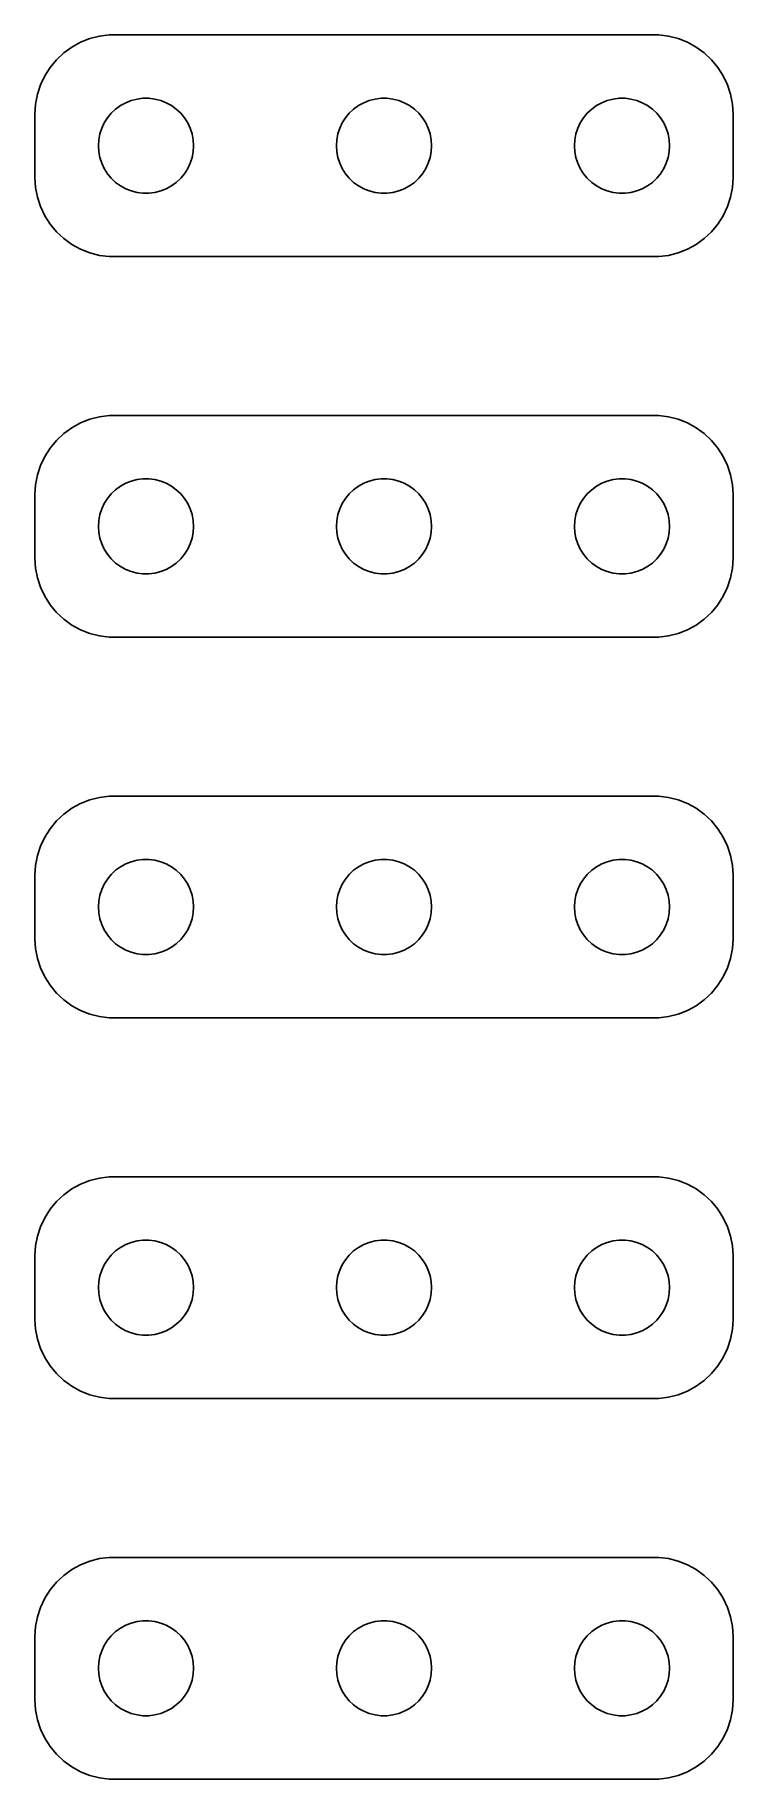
# Model space of a CAD drawing. Header units: metres. Extents: x -22 to 22, y 113 to 223.
import ezdxf

# ---------------------------------------------------------------- set-up
doc = ezdxf.new("R2010")
doc.units = ezdxf.units.M

msp = doc.modelspace()

# ---------------------------------------------------------------- linework, layer by layer
for p, q in [((-19.6791, 222.222), (-20.1871, 221.853)), ((-19.1289, 222.524), (-19.6791, 222.222)), ((-18.5451, 222.755), (-19.1289, 222.524)), ((-17.9369, 222.911), (-18.5451, 222.755)), ((-17.3139, 222.99), (-17.9369, 222.911)), ((17.3139, 222.99), (-17.3139, 222.99)), ((17.9369, 222.911), (17.3139, 222.99)), ((18.5451, 222.755), (17.9369, 222.911)), ((19.1289, 222.524), (18.5451, 222.755)), ((19.6791, 222.222), (19.1289, 222.524)), ((20.1871, 221.853), (19.6791, 222.222)), ((-20.6448, 221.423), (-21.0451, 220.939)), ((-20.1871, 221.853), (-20.6448, 221.423)), ((20.6448, 221.423), (20.1871, 221.853)), ((21.0451, 220.939), (20.6448, 221.423)), ((-21.3815, 220.409), (-21.6489, 219.841)), ((-21.0451, 220.939), (-21.3815, 220.409)), ((21.3815, 220.409), (21.0451, 220.939)), ((21.6489, 219.841), (21.3815, 220.409)), ((-21.8429, 219.243), (-21.9606, 218.627)), ((-21.6489, 219.841), (-21.8429, 219.243)), ((-15.927, 218.853), (-15.5621, 218.947)), ((-15.5621, 218.947), (-15.1884, 218.994)), ((-15.1884, 218.994), (-14.8116, 218.994)), ((-14.8116, 218.994), (-14.4379, 218.947)), ((-14.4379, 218.947), (-14.0729, 218.853)), ((-0.92705, 218.853), (-0.56213, 218.947)), ((-0.56213, 218.947), (-0.18837, 218.994)), ((-0.18837, 218.994), (0.18837, 218.994)), ((0.18837, 218.994), (0.56213, 218.947)), ((0.56213, 218.947), (0.92705, 218.853)), ((14.0729, 218.853), (14.4379, 218.947)), ((14.4379, 218.947), (14.8116, 218.994)), ((14.8116, 218.994), (15.1884, 218.994)), ((15.1884, 218.994), (15.5621, 218.947)), ((15.5621, 218.947), (15.927, 218.853)), ((21.8429, 219.243), (21.6489, 219.841)), ((21.9606, 218.627), (21.8429, 219.243)), ((-21.9606, 218.627), (-22, 218)), ((-22, 218), (-22, 214)), ((-17.6289, 217.445), (-17.427, 217.763)), ((-17.427, 217.763), (-17.1869, 218.054)), ((-17.1869, 218.054), (-16.9123, 218.312)), ((-16.9123, 218.312), (-16.6075, 218.533)), ((-16.6075, 218.533), (-16.2773, 218.714)), ((-16.2773, 218.714), (-15.927, 218.853)), ((-14.0729, 218.853), (-13.7227, 218.714)), ((-13.7227, 218.714), (-13.3925, 218.533)), ((-13.3925, 218.533), (-13.0877, 218.312)), ((-13.0877, 218.312), (-12.8131, 218.054)), ((-12.8131, 218.054), (-12.5729, 217.763)), ((-12.5729, 217.763), (-12.3711, 217.445)), ((-2.62891, 217.445), (-2.42705, 217.763)), ((-2.42705, 217.763), (-2.1869, 218.054)), ((-2.1869, 218.054), (-1.91226, 218.312)), ((-1.91226, 218.312), (-1.60747, 218.533)), ((-1.60747, 218.533), (-1.27733, 218.714)), ((-1.27733, 218.714), (-0.92705, 218.853)), ((0.92705, 218.853), (1.27733, 218.714)), ((1.27733, 218.714), (1.60747, 218.533)), ((1.60747, 218.533), (1.91226, 218.312)), ((1.91226, 218.312), (2.1869, 218.054)), ((2.1869, 218.054), (2.42705, 217.763)), ((2.42705, 217.763), (2.62891, 217.445)), ((12.3711, 217.445), (12.5729, 217.763)), ((12.5729, 217.763), (12.8131, 218.054)), ((12.8131, 218.054), (13.0877, 218.312)), ((13.0877, 218.312), (13.3925, 218.533)), ((13.3925, 218.533), (13.7227, 218.714)), ((13.7227, 218.714), (14.0729, 218.853)), ((15.927, 218.853), (16.2773, 218.714)), ((16.2773, 218.714), (16.6075, 218.533)), ((16.6075, 218.533), (16.9123, 218.312)), ((16.9123, 218.312), (17.1869, 218.054)), ((17.1869, 218.054), (17.427, 217.763)), ((17.427, 217.763), (17.6289, 217.445)), ((22, 218), (21.9606, 218.627)), ((22, 214), (22, 218)), ((-17.9763, 216.376), (-17.9057, 216.746)), ((-17.9057, 216.746), (-17.7893, 217.104)), ((-17.7893, 217.104), (-17.6289, 217.445)), ((-12.3711, 217.445), (-12.2107, 217.104)), ((-12.2107, 217.104), (-12.0942, 216.746)), ((-12.0942, 216.746), (-12.0237, 216.376)), ((-2.97633, 216.376), (-2.90575, 216.746)), ((-2.90575, 216.746), (-2.78932, 217.104)), ((-2.78932, 217.104), (-2.62891, 217.445)), ((2.62891, 217.445), (2.78932, 217.104)), ((2.78932, 217.104), (2.90575, 216.746)), ((2.90575, 216.746), (2.97633, 216.376)), ((12.0237, 216.376), (12.0942, 216.746)), ((12.0942, 216.746), (12.2107, 217.104)), ((12.2107, 217.104), (12.3711, 217.445)), ((17.6289, 217.445), (17.7893, 217.104)), ((17.7893, 217.104), (17.9057, 216.746)), ((17.9057, 216.746), (17.9763, 216.376)), ((-18, 216), (-17.9763, 216.376)), ((-17.9763, 215.624), (-18, 216)), ((-17.9057, 215.254), (-17.9763, 215.624)), ((-12.0237, 215.624), (-12.0942, 215.254)), ((-12.0237, 216.376), (-12, 216)), ((-12, 216), (-12.0237, 215.624)), ((-3, 216), (-2.97633, 216.376)), ((-2.97633, 215.624), (-3, 216)), ((-2.90575, 215.254), (-2.97633, 215.624)), ((2.97633, 215.624), (2.90575, 215.254)), ((2.97633, 216.376), (3, 216)), ((3, 216), (2.97633, 215.624)), ((12, 216), (12.0237, 216.376)), ((12.0237, 215.624), (12, 216)), ((12.0942, 215.254), (12.0237, 215.624)), ((17.9763, 215.624), (17.9057, 215.254)), ((17.9763, 216.376), (18, 216)), ((18, 216), (17.9763, 215.624)), ((-17.7893, 214.896), (-17.9057, 215.254)), ((-17.6289, 214.555), (-17.7893, 214.896)), ((-17.427, 214.237), (-17.6289, 214.555)), ((-12.3711, 214.555), (-12.5729, 214.237)), ((-12.2107, 214.896), (-12.3711, 214.555)), ((-12.0942, 215.254), (-12.2107, 214.896)), ((-2.78932, 214.896), (-2.90575, 215.254)), ((-2.62891, 214.555), (-2.78932, 214.896)), ((-2.42705, 214.237), (-2.62891, 214.555)), ((2.62891, 214.555), (2.42705, 214.237)), ((2.78932, 214.896), (2.62891, 214.555)), ((2.90575, 215.254), (2.78932, 214.896)), ((12.2107, 214.896), (12.0942, 215.254)), ((12.3711, 214.555), (12.2107, 214.896)), ((12.5729, 214.237), (12.3711, 214.555)), ((17.6289, 214.555), (17.427, 214.237)), ((17.7893, 214.896), (17.6289, 214.555)), ((17.9057, 215.254), (17.7893, 214.896)), ((-22, 214), (-21.9606, 213.373)), ((-21.9606, 213.373), (-21.8429, 212.757)), ((-17.1869, 213.946), (-17.427, 214.237)), ((-16.9123, 213.688), (-17.1869, 213.946)), ((-16.6075, 213.467), (-16.9123, 213.688)), ((-16.2773, 213.286), (-16.6075, 213.467)), ((-13.3925, 213.467), (-13.7227, 213.286)), ((-13.0877, 213.688), (-13.3925, 213.467)), ((-12.8131, 213.946), (-13.0877, 213.688)), ((-12.5729, 214.237), (-12.8131, 213.946)), ((-2.1869, 213.946), (-2.42705, 214.237)), ((-1.91226, 213.688), (-2.1869, 213.946)), ((-1.60747, 213.467), (-1.91226, 213.688)), ((-1.27733, 213.286), (-1.60747, 213.467)), ((1.60747, 213.467), (1.27733, 213.286)), ((1.91226, 213.688), (1.60747, 213.467)), ((2.1869, 213.946), (1.91226, 213.688)), ((2.42705, 214.237), (2.1869, 213.946)), ((12.8131, 213.946), (12.5729, 214.237)), ((13.0877, 213.688), (12.8131, 213.946)), ((13.3925, 213.467), (13.0877, 213.688)), ((13.7227, 213.286), (13.3925, 213.467)), ((16.6075, 213.467), (16.2773, 213.286)), ((16.9123, 213.688), (16.6075, 213.467)), ((17.1869, 213.946), (16.9123, 213.688)), ((17.427, 214.237), (17.1869, 213.946)), ((21.8429, 212.757), (21.9606, 213.373)), ((21.9606, 213.373), (22, 214)), ((-21.8429, 212.757), (-21.6489, 212.159)), ((-15.927, 213.147), (-16.2773, 213.286)), ((-15.5621, 213.053), (-15.927, 213.147)), ((-15.1884, 213.006), (-15.5621, 213.053)), ((-14.8116, 213.006), (-15.1884, 213.006)), ((-14.4379, 213.053), (-14.8116, 213.006)), ((-14.0729, 213.147), (-14.4379, 213.053)), ((-13.7227, 213.286), (-14.0729, 213.147)), ((-0.92705, 213.147), (-1.27733, 213.286)), ((-0.56213, 213.053), (-0.92705, 213.147)), ((-0.18837, 213.006), (-0.56213, 213.053)), ((0.18837, 213.006), (-0.18837, 213.006)), ((0.56213, 213.053), (0.18837, 213.006)), ((0.92705, 213.147), (0.56213, 213.053)), ((1.27733, 213.286), (0.92705, 213.147)), ((14.0729, 213.147), (13.7227, 213.286)), ((14.4379, 213.053), (14.0729, 213.147)), ((14.8116, 213.006), (14.4379, 213.053)), ((15.1884, 213.006), (14.8116, 213.006)), ((15.5621, 213.053), (15.1884, 213.006)), ((15.927, 213.147), (15.5621, 213.053)), ((16.2773, 213.286), (15.927, 213.147)), ((21.6489, 212.159), (21.8429, 212.757)), ((-21.6489, 212.159), (-21.3815, 211.591)), ((-21.3815, 211.591), (-21.0451, 211.061)), ((21.0451, 211.061), (21.3815, 211.591)), ((21.3815, 211.591), (21.6489, 212.159)), ((-21.0451, 211.061), (-20.6448, 210.577)), ((-20.6448, 210.577), (-20.1871, 210.147)), ((-20.1871, 210.147), (-19.6791, 209.778)), ((19.6791, 209.778), (20.1871, 210.147)), ((20.1871, 210.147), (20.6448, 210.577)), ((20.6448, 210.577), (21.0451, 211.061)), ((-19.6791, 209.778), (-19.1289, 209.476)), ((-19.1289, 209.476), (-18.5451, 209.245)), ((-18.5451, 209.245), (-17.9369, 209.089)), ((-17.9369, 209.089), (-17.3139, 209.01)), ((-17.3139, 209.01), (17.3139, 209.01)), ((17.3139, 209.01), (17.9369, 209.089)), ((17.9369, 209.089), (18.5451, 209.245)), ((18.5451, 209.245), (19.1289, 209.476)), ((19.1289, 209.476), (19.6791, 209.778)), ((-19.6791, 198.222), (-20.1871, 197.853)), ((-19.1289, 198.524), (-19.6791, 198.222)), ((-18.5451, 198.755), (-19.1289, 198.524)), ((-17.9369, 198.911), (-18.5451, 198.755)), ((-17.3139, 198.99), (-17.9369, 198.911)), ((17.3139, 198.99), (-17.3139, 198.99)), ((17.9369, 198.911), (17.3139, 198.99)), ((18.5451, 198.755), (17.9369, 198.911)), ((19.1289, 198.524), (18.5451, 198.755)), ((19.6791, 198.222), (19.1289, 198.524)), ((20.1871, 197.853), (19.6791, 198.222)), ((-21.0451, 196.939), (-21.3815, 196.409)), ((-20.6448, 197.423), (-21.0451, 196.939)), ((-20.1871, 197.853), (-20.6448, 197.423)), ((20.6448, 197.423), (20.1871, 197.853)), ((21.0451, 196.939), (20.6448, 197.423)), ((21.3815, 196.409), (21.0451, 196.939)), ((-21.6489, 195.841), (-21.8429, 195.243)), ((-21.3815, 196.409), (-21.6489, 195.841)), ((21.6489, 195.841), (21.3815, 196.409)), ((21.8429, 195.243), (21.6489, 195.841)), ((-21.8429, 195.243), (-21.9606, 194.627)), ((-16.6075, 194.533), (-16.2773, 194.714)), ((-16.2773, 194.714), (-15.927, 194.853)), ((-15.927, 194.853), (-15.5621, 194.947)), ((-15.5621, 194.947), (-15.1884, 194.994)), ((-15.1884, 194.994), (-14.8116, 194.994)), ((-14.8116, 194.994), (-14.4379, 194.947)), ((-14.4379, 194.947), (-14.0729, 194.853)), ((-14.0729, 194.853), (-13.7227, 194.714)), ((-13.7227, 194.714), (-13.3925, 194.533)), ((-1.60747, 194.533), (-1.27733, 194.714)), ((-1.27733, 194.714), (-0.92705, 194.853)), ((-0.92705, 194.853), (-0.56213, 194.947)), ((-0.56213, 194.947), (-0.18837, 194.994)), ((-0.18837, 194.994), (0.18837, 194.994)), ((0.18837, 194.994), (0.56213, 194.947)), ((0.56213, 194.947), (0.92705, 194.853)), ((0.92705, 194.853), (1.27733, 194.714)), ((1.27733, 194.714), (1.60747, 194.533)), ((13.3925, 194.533), (13.7227, 194.714)), ((13.7227, 194.714), (14.0729, 194.853)), ((14.0729, 194.853), (14.4379, 194.947)), ((14.4379, 194.947), (14.8116, 194.994)), ((14.8116, 194.994), (15.1884, 194.994)), ((15.1884, 194.994), (15.5621, 194.947)), ((15.5621, 194.947), (15.927, 194.853)), ((15.927, 194.853), (16.2773, 194.714)), ((16.2773, 194.714), (16.6075, 194.533)), ((21.9606, 194.627), (21.8429, 195.243)), ((-21.9606, 194.627), (-22, 194)), ((-22, 194), (-22, 190)), ((-17.6289, 193.445), (-17.427, 193.763)), ((-17.427, 193.763), (-17.1869, 194.054)), ((-17.1869, 194.054), (-16.9123, 194.312)), ((-16.9123, 194.312), (-16.6075, 194.533)), ((-13.3925, 194.533), (-13.0877, 194.312)), ((-13.0877, 194.312), (-12.8131, 194.054)), ((-12.8131, 194.054), (-12.5729, 193.763)), ((-12.5729, 193.763), (-12.3711, 193.445)), ((-2.62891, 193.445), (-2.42705, 193.763)), ((-2.42705, 193.763), (-2.1869, 194.054)), ((-2.1869, 194.054), (-1.91226, 194.312)), ((-1.91226, 194.312), (-1.60747, 194.533)), ((1.60747, 194.533), (1.91226, 194.312)), ((1.91226, 194.312), (2.1869, 194.054)), ((2.1869, 194.054), (2.42705, 193.763)), ((2.42705, 193.763), (2.62891, 193.445)), ((12.3711, 193.445), (12.5729, 193.763)), ((12.5729, 193.763), (12.8131, 194.054)), ((12.8131, 194.054), (13.0877, 194.312)), ((13.0877, 194.312), (13.3925, 194.533)), ((16.6075, 194.533), (16.9123, 194.312)), ((16.9123, 194.312), (17.1869, 194.054)), ((17.1869, 194.054), (17.427, 193.763)), ((17.427, 193.763), (17.6289, 193.445)), ((22, 194), (21.9606, 194.627)), ((22, 190), (22, 194)), ((-17.9763, 192.376), (-17.9057, 192.746)), ((-17.9057, 192.746), (-17.7893, 193.104)), ((-17.7893, 193.104), (-17.6289, 193.445)), ((-12.3711, 193.445), (-12.2107, 193.104)), ((-12.2107, 193.104), (-12.0942, 192.746)), ((-12.0942, 192.746), (-12.0237, 192.376)), ((-2.97633, 192.376), (-2.90575, 192.746)), ((-2.90575, 192.746), (-2.78932, 193.104)), ((-2.78932, 193.104), (-2.62891, 193.445)), ((2.62891, 193.445), (2.78932, 193.104)), ((2.78932, 193.104), (2.90575, 192.746)), ((2.90575, 192.746), (2.97633, 192.376)), ((12.0237, 192.376), (12.0942, 192.746)), ((12.0942, 192.746), (12.2107, 193.104)), ((12.2107, 193.104), (12.3711, 193.445)), ((17.6289, 193.445), (17.7893, 193.104)), ((17.7893, 193.104), (17.9057, 192.746)), ((17.9057, 192.746), (17.9763, 192.376)), ((-18, 192), (-17.9763, 192.376)), ((-17.9763, 191.624), (-18, 192)), ((-17.9057, 191.254), (-17.9763, 191.624)), ((-12.0237, 191.624), (-12.0942, 191.254)), ((-12.0237, 192.376), (-12, 192)), ((-12, 192), (-12.0237, 191.624)), ((-3, 192), (-2.97633, 192.376)), ((-2.97633, 191.624), (-3, 192)), ((-2.90575, 191.254), (-2.97633, 191.624)), ((2.97633, 191.624), (2.90575, 191.254)), ((2.97633, 192.376), (3, 192)), ((3, 192), (2.97633, 191.624)), ((12, 192), (12.0237, 192.376)), ((12.0237, 191.624), (12, 192)), ((12.0942, 191.254), (12.0237, 191.624)), ((17.9763, 191.624), (17.9057, 191.254)), ((17.9763, 192.376), (18, 192)), ((18, 192), (17.9763, 191.624)), ((-17.7893, 190.896), (-17.9057, 191.254)), ((-17.6289, 190.555), (-17.7893, 190.896)), ((-17.427, 190.237), (-17.6289, 190.555)), ((-12.3711, 190.555), (-12.5729, 190.237)), ((-12.2107, 190.896), (-12.3711, 190.555)), ((-12.0942, 191.254), (-12.2107, 190.896)), ((-2.78932, 190.896), (-2.90575, 191.254)), ((-2.62891, 190.555), (-2.78932, 190.896)), ((-2.42705, 190.237), (-2.62891, 190.555)), ((2.62891, 190.555), (2.42705, 190.237)), ((2.78932, 190.896), (2.62891, 190.555)), ((2.90575, 191.254), (2.78932, 190.896)), ((12.2107, 190.896), (12.0942, 191.254)), ((12.3711, 190.555), (12.2107, 190.896)), ((12.5729, 190.237), (12.3711, 190.555)), ((17.6289, 190.555), (17.427, 190.237)), ((17.7893, 190.896), (17.6289, 190.555)), ((17.9057, 191.254), (17.7893, 190.896)), ((-22, 190), (-21.9606, 189.373)), ((-21.9606, 189.373), (-21.8429, 188.757)), ((-17.1869, 189.946), (-17.427, 190.237)), ((-16.9123, 189.688), (-17.1869, 189.946)), ((-16.6075, 189.467), (-16.9123, 189.688)), ((-16.2773, 189.286), (-16.6075, 189.467)), ((-15.927, 189.147), (-16.2773, 189.286)), ((-13.7227, 189.286), (-14.0729, 189.147)), ((-13.3925, 189.467), (-13.7227, 189.286)), ((-13.0877, 189.688), (-13.3925, 189.467)), ((-12.8131, 189.946), (-13.0877, 189.688)), ((-12.5729, 190.237), (-12.8131, 189.946)), ((-2.1869, 189.946), (-2.42705, 190.237)), ((-1.91226, 189.688), (-2.1869, 189.946)), ((-1.60747, 189.467), (-1.91226, 189.688)), ((-1.27733, 189.286), (-1.60747, 189.467)), ((-0.92705, 189.147), (-1.27733, 189.286)), ((1.27733, 189.286), (0.92705, 189.147)), ((1.60747, 189.467), (1.27733, 189.286)), ((1.91226, 189.688), (1.60747, 189.467)), ((2.1869, 189.946), (1.91226, 189.688)), ((2.42705, 190.237), (2.1869, 189.946)), ((12.8131, 189.946), (12.5729, 190.237)), ((13.0877, 189.688), (12.8131, 189.946)), ((13.3925, 189.467), (13.0877, 189.688)), ((13.7227, 189.286), (13.3925, 189.467)), ((14.0729, 189.147), (13.7227, 189.286)), ((16.2773, 189.286), (15.927, 189.147)), ((16.6075, 189.467), (16.2773, 189.286)), ((16.9123, 189.688), (16.6075, 189.467)), ((17.1869, 189.946), (16.9123, 189.688)), ((17.427, 190.237), (17.1869, 189.946)), ((21.8429, 188.757), (21.9606, 189.373)), ((21.9606, 189.373), (22, 190)), ((-21.8429, 188.757), (-21.6489, 188.159)), ((-21.6489, 188.159), (-21.3815, 187.591)), ((-15.5621, 189.053), (-15.927, 189.147)), ((-15.1884, 189.006), (-15.5621, 189.053)), ((-14.8116, 189.006), (-15.1884, 189.006)), ((-14.4379, 189.053), (-14.8116, 189.006)), ((-14.0729, 189.147), (-14.4379, 189.053)), ((-0.56213, 189.053), (-0.92705, 189.147)), ((-0.18837, 189.006), (-0.56213, 189.053)), ((0.18837, 189.006), (-0.18837, 189.006)), ((0.56213, 189.053), (0.18837, 189.006)), ((0.92705, 189.147), (0.56213, 189.053)), ((14.4379, 189.053), (14.0729, 189.147)), ((14.8116, 189.006), (14.4379, 189.053)), ((15.1884, 189.006), (14.8116, 189.006)), ((15.5621, 189.053), (15.1884, 189.006)), ((15.927, 189.147), (15.5621, 189.053)), ((21.3815, 187.591), (21.6489, 188.159)), ((21.6489, 188.159), (21.8429, 188.757)), ((-21.3815, 187.591), (-21.0451, 187.061)), ((-21.0451, 187.061), (-20.6448, 186.577)), ((20.6448, 186.577), (21.0451, 187.061)), ((21.0451, 187.061), (21.3815, 187.591)), ((-20.6448, 186.577), (-20.1871, 186.147)), ((-20.1871, 186.147), (-19.6791, 185.778)), ((19.6791, 185.778), (20.1871, 186.147)), ((20.1871, 186.147), (20.6448, 186.577)), ((-19.6791, 185.778), (-19.1289, 185.476)), ((-19.1289, 185.476), (-18.5451, 185.245)), ((-18.5451, 185.245), (-17.9369, 185.089)), ((-17.9369, 185.089), (-17.3139, 185.01)), ((-17.3139, 185.01), (17.3139, 185.01)), ((17.3139, 185.01), (17.9369, 185.089)), ((17.9369, 185.089), (18.5451, 185.245)), ((18.5451, 185.245), (19.1289, 185.476)), ((19.1289, 185.476), (19.6791, 185.778)), ((-17.9369, 174.911), (-18.5451, 174.755)), ((-17.3139, 174.99), (-17.9369, 174.911)), ((17.3139, 174.99), (-17.3139, 174.99)), ((17.9369, 174.911), (17.3139, 174.99)), ((18.5451, 174.755), (17.9369, 174.911)), ((-20.1871, 173.853), (-20.6448, 173.423)), ((-19.6791, 174.222), (-20.1871, 173.853)), ((-19.1289, 174.524), (-19.6791, 174.222)), ((-18.5451, 174.755), (-19.1289, 174.524)), ((19.1289, 174.524), (18.5451, 174.755)), ((19.6791, 174.222), (19.1289, 174.524)), ((20.1871, 173.853), (19.6791, 174.222)), ((20.6448, 173.423), (20.1871, 173.853)), ((-21.0451, 172.939), (-21.3815, 172.409)), ((-20.6448, 173.423), (-21.0451, 172.939)), ((21.0451, 172.939), (20.6448, 173.423)), ((21.3815, 172.409), (21.0451, 172.939)), ((-21.6489, 171.841), (-21.8429, 171.243)), ((-21.3815, 172.409), (-21.6489, 171.841)), ((21.6489, 171.841), (21.3815, 172.409)), ((21.8429, 171.243), (21.6489, 171.841)), ((-21.9606, 170.627), (-22, 170)), ((-21.8429, 171.243), (-21.9606, 170.627)), ((-16.9123, 170.312), (-16.6075, 170.533)), ((-16.6075, 170.533), (-16.2773, 170.714)), ((-16.2773, 170.714), (-15.927, 170.853)), ((-15.927, 170.853), (-15.5621, 170.947)), ((-15.5621, 170.947), (-15.1884, 170.994)), ((-15.1884, 170.994), (-14.8116, 170.994)), ((-14.8116, 170.994), (-14.4379, 170.947)), ((-14.4379, 170.947), (-14.0729, 170.853)), ((-14.0729, 170.853), (-13.7227, 170.714)), ((-13.7227, 170.714), (-13.3925, 170.533)), ((-13.3925, 170.533), (-13.0877, 170.312)), ((-1.91226, 170.312), (-1.60747, 170.533)), ((-1.60747, 170.533), (-1.27733, 170.714)), ((-1.27733, 170.714), (-0.92705, 170.853)), ((-0.92705, 170.853), (-0.56213, 170.947)), ((-0.56213, 170.947), (-0.18837, 170.994)), ((-0.18837, 170.994), (0.18837, 170.994)), ((0.18837, 170.994), (0.56213, 170.947)), ((0.56213, 170.947), (0.92705, 170.853)), ((0.92705, 170.853), (1.27733, 170.714)), ((1.27733, 170.714), (1.60747, 170.533)), ((1.60747, 170.533), (1.91226, 170.312)), ((13.0877, 170.312), (13.3925, 170.533)), ((13.3925, 170.533), (13.7227, 170.714)), ((13.7227, 170.714), (14.0729, 170.853)), ((14.0729, 170.853), (14.4379, 170.947)), ((14.4379, 170.947), (14.8116, 170.994)), ((14.8116, 170.994), (15.1884, 170.994)), ((15.1884, 170.994), (15.5621, 170.947)), ((15.5621, 170.947), (15.927, 170.853)), ((15.927, 170.853), (16.2773, 170.714)), ((16.2773, 170.714), (16.6075, 170.533)), ((16.6075, 170.533), (16.9123, 170.312)), ((21.9606, 170.627), (21.8429, 171.243)), ((22, 170), (21.9606, 170.627)), ((-22, 170), (-22, 166)), ((-17.7893, 169.104), (-17.6289, 169.445)), ((-17.6289, 169.445), (-17.427, 169.763)), ((-17.427, 169.763), (-17.1869, 170.054)), ((-17.1869, 170.054), (-16.9123, 170.312)), ((-13.0877, 170.312), (-12.8131, 170.054)), ((-12.8131, 170.054), (-12.5729, 169.763)), ((-12.5729, 169.763), (-12.3711, 169.445)), ((-12.3711, 169.445), (-12.2107, 169.104)), ((-2.78932, 169.104), (-2.62891, 169.445)), ((-2.62891, 169.445), (-2.42705, 169.763)), ((-2.42705, 169.763), (-2.1869, 170.054)), ((-2.1869, 170.054), (-1.91226, 170.312)), ((1.91226, 170.312), (2.1869, 170.054)), ((2.1869, 170.054), (2.42705, 169.763)), ((2.42705, 169.763), (2.62891, 169.445)), ((2.62891, 169.445), (2.78932, 169.104)), ((12.2107, 169.104), (12.3711, 169.445)), ((12.3711, 169.445), (12.5729, 169.763)), ((12.5729, 169.763), (12.8131, 170.054)), ((12.8131, 170.054), (13.0877, 170.312)), ((16.9123, 170.312), (17.1869, 170.054)), ((17.1869, 170.054), (17.427, 169.763)), ((17.427, 169.763), (17.6289, 169.445)), ((17.6289, 169.445), (17.7893, 169.104)), ((22, 166), (22, 170)), ((-18, 168), (-17.9763, 168.376)), ((-17.9763, 168.376), (-17.9057, 168.746)), ((-17.9057, 168.746), (-17.7893, 169.104)), ((-12.2107, 169.104), (-12.0942, 168.746)), ((-12.0942, 168.746), (-12.0237, 168.376)), ((-12.0237, 168.376), (-12, 168)), ((-3, 168), (-2.97633, 168.376)), ((-2.97633, 168.376), (-2.90575, 168.746)), ((-2.90575, 168.746), (-2.78932, 169.104)), ((2.78932, 169.104), (2.90575, 168.746)), ((2.90575, 168.746), (2.97633, 168.376)), ((2.97633, 168.376), (3, 168)), ((12, 168), (12.0237, 168.376)), ((12.0237, 168.376), (12.0942, 168.746)), ((12.0942, 168.746), (12.2107, 169.104)), ((17.7893, 169.104), (17.9057, 168.746)), ((17.9057, 168.746), (17.9763, 168.376)), ((17.9763, 168.376), (18, 168)), ((-17.9763, 167.624), (-18, 168)), ((-17.9057, 167.254), (-17.9763, 167.624)), ((-17.7893, 166.896), (-17.9057, 167.254)), ((-12.0942, 167.254), (-12.2107, 166.896)), ((-12.0237, 167.624), (-12.0942, 167.254)), ((-12, 168), (-12.0237, 167.624)), ((-2.97633, 167.624), (-3, 168)), ((-2.90575, 167.254), (-2.97633, 167.624)), ((-2.78932, 166.896), (-2.90575, 167.254)), ((2.90575, 167.254), (2.78932, 166.896)), ((2.97633, 167.624), (2.90575, 167.254)), ((3, 168), (2.97633, 167.624)), ((12.0237, 167.624), (12, 168)), ((12.0942, 167.254), (12.0237, 167.624)), ((12.2107, 166.896), (12.0942, 167.254)), ((17.9057, 167.254), (17.7893, 166.896)), ((17.9763, 167.624), (17.9057, 167.254)), ((18, 168), (17.9763, 167.624)), ((-17.6289, 166.555), (-17.7893, 166.896)), ((-17.427, 166.237), (-17.6289, 166.555)), ((-17.1869, 165.946), (-17.427, 166.237)), ((-12.5729, 166.237), (-12.8131, 165.946)), ((-12.3711, 166.555), (-12.5729, 166.237)), ((-12.2107, 166.896), (-12.3711, 166.555)), ((-2.62891, 166.555), (-2.78932, 166.896)), ((-2.42705, 166.237), (-2.62891, 166.555)), ((-2.1869, 165.946), (-2.42705, 166.237)), ((2.42705, 166.237), (2.1869, 165.946)), ((2.62891, 166.555), (2.42705, 166.237)), ((2.78932, 166.896), (2.62891, 166.555)), ((12.3711, 166.555), (12.2107, 166.896)), ((12.5729, 166.237), (12.3711, 166.555)), ((12.8131, 165.946), (12.5729, 166.237)), ((17.427, 166.237), (17.1869, 165.946)), ((17.6289, 166.555), (17.427, 166.237)), ((17.7893, 166.896), (17.6289, 166.555)), ((-22, 166), (-21.9606, 165.373)), ((-21.9606, 165.373), (-21.8429, 164.757)), ((-16.9123, 165.688), (-17.1869, 165.946)), ((-16.6075, 165.467), (-16.9123, 165.688)), ((-16.2773, 165.286), (-16.6075, 165.467)), ((-15.927, 165.147), (-16.2773, 165.286)), ((-15.5621, 165.053), (-15.927, 165.147)), ((-15.1884, 165.006), (-15.5621, 165.053)), ((-14.8116, 165.006), (-15.1884, 165.006)), ((-14.4379, 165.053), (-14.8116, 165.006)), ((-14.0729, 165.147), (-14.4379, 165.053)), ((-13.7227, 165.286), (-14.0729, 165.147)), ((-13.3925, 165.467), (-13.7227, 165.286)), ((-13.0877, 165.688), (-13.3925, 165.467)), ((-12.8131, 165.946), (-13.0877, 165.688)), ((-1.91226, 165.688), (-2.1869, 165.946)), ((-1.60747, 165.467), (-1.91226, 165.688)), ((-1.27733, 165.286), (-1.60747, 165.467)), ((-0.92705, 165.147), (-1.27733, 165.286)), ((-0.56213, 165.053), (-0.92705, 165.147)), ((-0.18837, 165.006), (-0.56213, 165.053)), ((0.18837, 165.006), (-0.18837, 165.006)), ((0.56213, 165.053), (0.18837, 165.006)), ((0.92705, 165.147), (0.56213, 165.053)), ((1.27733, 165.286), (0.92705, 165.147)), ((1.60747, 165.467), (1.27733, 165.286)), ((1.91226, 165.688), (1.60747, 165.467)), ((2.1869, 165.946), (1.91226, 165.688)), ((13.0877, 165.688), (12.8131, 165.946)), ((13.3925, 165.467), (13.0877, 165.688)), ((13.7227, 165.286), (13.3925, 165.467)), ((14.0729, 165.147), (13.7227, 165.286)), ((14.4379, 165.053), (14.0729, 165.147)), ((14.8116, 165.006), (14.4379, 165.053)), ((15.1884, 165.006), (14.8116, 165.006)), ((15.5621, 165.053), (15.1884, 165.006)), ((15.927, 165.147), (15.5621, 165.053)), ((16.2773, 165.286), (15.927, 165.147)), ((16.6075, 165.467), (16.2773, 165.286)), ((16.9123, 165.688), (16.6075, 165.467)), ((17.1869, 165.946), (16.9123, 165.688)), ((21.8429, 164.757), (21.9606, 165.373)), ((21.9606, 165.373), (22, 166)), ((-21.8429, 164.757), (-21.6489, 164.159)), ((-21.6489, 164.159), (-21.3815, 163.591)), ((21.3815, 163.591), (21.6489, 164.159)), ((21.6489, 164.159), (21.8429, 164.757)), ((-21.3815, 163.591), (-21.0451, 163.061)), ((-21.0451, 163.061), (-20.6448, 162.577)), ((20.6448, 162.577), (21.0451, 163.061)), ((21.0451, 163.061), (21.3815, 163.591)), ((-20.6448, 162.577), (-20.1871, 162.147)), ((-20.1871, 162.147), (-19.6791, 161.778)), ((-19.6791, 161.778), (-19.1289, 161.476)), ((19.1289, 161.476), (19.6791, 161.778)), ((19.6791, 161.778), (20.1871, 162.147)), ((20.1871, 162.147), (20.6448, 162.577)), ((-19.1289, 161.476), (-18.5451, 161.245)), ((-18.5451, 161.245), (-17.9369, 161.089)), ((-17.9369, 161.089), (-17.3139, 161.01)), ((-17.3139, 161.01), (17.3139, 161.01)), ((17.3139, 161.01), (17.9369, 161.089)), ((17.9369, 161.089), (18.5451, 161.245)), ((18.5451, 161.245), (19.1289, 161.476)), ((-18.5451, 150.755), (-19.1289, 150.524)), ((-17.9369, 150.911), (-18.5451, 150.755)), ((-17.3139, 150.99), (-17.9369, 150.911)), ((17.3139, 150.99), (-17.3139, 150.99)), ((17.9369, 150.911), (17.3139, 150.99)), ((18.5451, 150.755), (17.9369, 150.911)), ((19.1289, 150.524), (18.5451, 150.755)), ((-20.1871, 149.853), (-20.6448, 149.423)), ((-19.6791, 150.222), (-20.1871, 149.853)), ((-19.1289, 150.524), (-19.6791, 150.222)), ((19.6791, 150.222), (19.1289, 150.524)), ((20.1871, 149.853), (19.6791, 150.222)), ((20.6448, 149.423), (20.1871, 149.853)), ((-21.0451, 148.939), (-21.3815, 148.409)), ((-20.6448, 149.423), (-21.0451, 148.939)), ((21.0451, 148.939), (20.6448, 149.423)), ((21.3815, 148.409), (21.0451, 148.939)), ((-21.6489, 147.841), (-21.8429, 147.243)), ((-21.3815, 148.409), (-21.6489, 147.841)), ((21.6489, 147.841), (21.3815, 148.409)), ((21.8429, 147.243), (21.6489, 147.841)), ((-21.9606, 146.627), (-22, 146)), ((-21.8429, 147.243), (-21.9606, 146.627)), ((-17.1869, 146.054), (-16.9123, 146.312)), ((-16.9123, 146.312), (-16.6075, 146.533)), ((-16.6075, 146.533), (-16.2773, 146.714)), ((-16.2773, 146.714), (-15.927, 146.853)), ((-15.927, 146.853), (-15.5621, 146.947)), ((-15.5621, 146.947), (-15.1884, 146.994)), ((-15.1884, 146.994), (-14.8116, 146.994)), ((-14.8116, 146.994), (-14.4379, 146.947)), ((-14.4379, 146.947), (-14.0729, 146.853)), ((-14.0729, 146.853), (-13.7227, 146.714)), ((-13.7227, 146.714), (-13.3925, 146.533)), ((-13.3925, 146.533), (-13.0877, 146.312)), ((-13.0877, 146.312), (-12.8131, 146.054)), ((-2.1869, 146.054), (-1.91226, 146.312)), ((-1.91226, 146.312), (-1.60747, 146.533)), ((-1.60747, 146.533), (-1.27733, 146.714)), ((-1.27733, 146.714), (-0.92705, 146.853)), ((-0.92705, 146.853), (-0.56213, 146.947)), ((-0.56213, 146.947), (-0.18837, 146.994)), ((-0.18837, 146.994), (0.18837, 146.994)), ((0.18837, 146.994), (0.56213, 146.947)), ((0.56213, 146.947), (0.92705, 146.853)), ((0.92705, 146.853), (1.27733, 146.714)), ((1.27733, 146.714), (1.60747, 146.533)), ((1.60747, 146.533), (1.91226, 146.312)), ((1.91226, 146.312), (2.1869, 146.054)), ((12.8131, 146.054), (13.0877, 146.312)), ((13.0877, 146.312), (13.3925, 146.533)), ((13.3925, 146.533), (13.7227, 146.714)), ((13.7227, 146.714), (14.0729, 146.853)), ((14.0729, 146.853), (14.4379, 146.947)), ((14.4379, 146.947), (14.8116, 146.994)), ((14.8116, 146.994), (15.1884, 146.994)), ((15.1884, 146.994), (15.5621, 146.947)), ((15.5621, 146.947), (15.927, 146.853)), ((15.927, 146.853), (16.2773, 146.714)), ((16.2773, 146.714), (16.6075, 146.533)), ((16.6075, 146.533), (16.9123, 146.312)), ((16.9123, 146.312), (17.1869, 146.054)), ((21.9606, 146.627), (21.8429, 147.243)), ((22, 146), (21.9606, 146.627)), ((-22, 146), (-22, 142)), ((-17.7893, 145.104), (-17.6289, 145.445)), ((-17.6289, 145.445), (-17.427, 145.763)), ((-17.427, 145.763), (-17.1869, 146.054)), ((-12.8131, 146.054), (-12.5729, 145.763)), ((-12.5729, 145.763), (-12.3711, 145.445)), ((-12.3711, 145.445), (-12.2107, 145.104)), ((-2.78932, 145.104), (-2.62891, 145.445)), ((-2.62891, 145.445), (-2.42705, 145.763)), ((-2.42705, 145.763), (-2.1869, 146.054)), ((2.1869, 146.054), (2.42705, 145.763)), ((2.42705, 145.763), (2.62891, 145.445)), ((2.62891, 145.445), (2.78932, 145.104)), ((12.2107, 145.104), (12.3711, 145.445)), ((12.3711, 145.445), (12.5729, 145.763)), ((12.5729, 145.763), (12.8131, 146.054)), ((17.1869, 146.054), (17.427, 145.763)), ((17.427, 145.763), (17.6289, 145.445)), ((17.6289, 145.445), (17.7893, 145.104)), ((22, 142), (22, 146)), ((-18, 144), (-17.9763, 144.376)), ((-17.9763, 144.376), (-17.9057, 144.746)), ((-17.9057, 144.746), (-17.7893, 145.104)), ((-12.2107, 145.104), (-12.0942, 144.746)), ((-12.0942, 144.746), (-12.0237, 144.376)), ((-12.0237, 144.376), (-12, 144)), ((-3, 144), (-2.97633, 144.376)), ((-2.97633, 144.376), (-2.90575, 144.746)), ((-2.90575, 144.746), (-2.78932, 145.104)), ((2.78932, 145.104), (2.90575, 144.746)), ((2.90575, 144.746), (2.97633, 144.376)), ((2.97633, 144.376), (3, 144)), ((12, 144), (12.0237, 144.376)), ((12.0237, 144.376), (12.0942, 144.746)), ((12.0942, 144.746), (12.2107, 145.104)), ((17.7893, 145.104), (17.9057, 144.746)), ((17.9057, 144.746), (17.9763, 144.376)), ((17.9763, 144.376), (18, 144)), ((-17.9763, 143.624), (-18, 144)), ((-17.9057, 143.254), (-17.9763, 143.624)), ((-17.7893, 142.896), (-17.9057, 143.254)), ((-12.0942, 143.254), (-12.2107, 142.896)), ((-12.0237, 143.624), (-12.0942, 143.254)), ((-12, 144), (-12.0237, 143.624)), ((-2.97633, 143.624), (-3, 144)), ((-2.90575, 143.254), (-2.97633, 143.624)), ((-2.78932, 142.896), (-2.90575, 143.254)), ((2.90575, 143.254), (2.78932, 142.896)), ((2.97633, 143.624), (2.90575, 143.254)), ((3, 144), (2.97633, 143.624)), ((12.0237, 143.624), (12, 144)), ((12.0942, 143.254), (12.0237, 143.624)), ((12.2107, 142.896), (12.0942, 143.254)), ((17.9057, 143.254), (17.7893, 142.896)), ((17.9763, 143.624), (17.9057, 143.254)), ((18, 144), (17.9763, 143.624)), ((-22, 142), (-21.9606, 141.373)), ((-17.6289, 142.555), (-17.7893, 142.896)), ((-17.427, 142.237), (-17.6289, 142.555)), ((-17.1869, 141.946), (-17.427, 142.237)), ((-16.9123, 141.688), (-17.1869, 141.946)), ((-12.8131, 141.946), (-13.0877, 141.688)), ((-12.5729, 142.237), (-12.8131, 141.946)), ((-12.3711, 142.555), (-12.5729, 142.237)), ((-12.2107, 142.896), (-12.3711, 142.555)), ((-2.62891, 142.555), (-2.78932, 142.896)), ((-2.42705, 142.237), (-2.62891, 142.555)), ((-2.1869, 141.946), (-2.42705, 142.237)), ((-1.91226, 141.688), (-2.1869, 141.946)), ((2.1869, 141.946), (1.91226, 141.688)), ((2.42705, 142.237), (2.1869, 141.946)), ((2.62891, 142.555), (2.42705, 142.237)), ((2.78932, 142.896), (2.62891, 142.555)), ((12.3711, 142.555), (12.2107, 142.896)), ((12.5729, 142.237), (12.3711, 142.555)), ((12.8131, 141.946), (12.5729, 142.237)), ((13.0877, 141.688), (12.8131, 141.946)), ((17.1869, 141.946), (16.9123, 141.688)), ((17.427, 142.237), (17.1869, 141.946)), ((17.6289, 142.555), (17.427, 142.237)), ((17.7893, 142.896), (17.6289, 142.555)), ((21.9606, 141.373), (22, 142)), ((-21.9606, 141.373), (-21.8429, 140.757)), ((-16.6075, 141.467), (-16.9123, 141.688)), ((-16.2773, 141.286), (-16.6075, 141.467)), ((-15.927, 141.147), (-16.2773, 141.286)), ((-15.5621, 141.053), (-15.927, 141.147)), ((-15.1884, 141.006), (-15.5621, 141.053)), ((-14.8116, 141.006), (-15.1884, 141.006)), ((-14.4379, 141.053), (-14.8116, 141.006)), ((-14.0729, 141.147), (-14.4379, 141.053)), ((-13.7227, 141.286), (-14.0729, 141.147)), ((-13.3925, 141.467), (-13.7227, 141.286)), ((-13.0877, 141.688), (-13.3925, 141.467)), ((-1.60747, 141.467), (-1.91226, 141.688)), ((-1.27733, 141.286), (-1.60747, 141.467)), ((-0.92705, 141.147), (-1.27733, 141.286)), ((-0.56213, 141.053), (-0.92705, 141.147)), ((-0.18837, 141.006), (-0.56213, 141.053)), ((0.18837, 141.006), (-0.18837, 141.006)), ((0.56213, 141.053), (0.18837, 141.006)), ((0.92705, 141.147), (0.56213, 141.053)), ((1.27733, 141.286), (0.92705, 141.147)), ((1.60747, 141.467), (1.27733, 141.286)), ((1.91226, 141.688), (1.60747, 141.467)), ((13.3925, 141.467), (13.0877, 141.688)), ((13.7227, 141.286), (13.3925, 141.467)), ((14.0729, 141.147), (13.7227, 141.286)), ((14.4379, 141.053), (14.0729, 141.147)), ((14.8116, 141.006), (14.4379, 141.053)), ((15.1884, 141.006), (14.8116, 141.006)), ((15.5621, 141.053), (15.1884, 141.006)), ((15.927, 141.147), (15.5621, 141.053)), ((16.2773, 141.286), (15.927, 141.147)), ((16.6075, 141.467), (16.2773, 141.286)), ((16.9123, 141.688), (16.6075, 141.467)), ((21.8429, 140.757), (21.9606, 141.373)), ((-21.8429, 140.757), (-21.6489, 140.159)), ((-21.6489, 140.159), (-21.3815, 139.591)), ((21.3815, 139.591), (21.6489, 140.159)), ((21.6489, 140.159), (21.8429, 140.757)), ((-21.3815, 139.591), (-21.0451, 139.061)), ((-21.0451, 139.061), (-20.6448, 138.577)), ((-20.6448, 138.577), (-20.1871, 138.147)), ((20.1871, 138.147), (20.6448, 138.577)), ((20.6448, 138.577), (21.0451, 139.061)), ((21.0451, 139.061), (21.3815, 139.591)), ((-20.1871, 138.147), (-19.6791, 137.778)), ((-19.6791, 137.778), (-19.1289, 137.476)), ((-19.1289, 137.476), (-18.5451, 137.245)), ((18.5451, 137.245), (19.1289, 137.476)), ((19.1289, 137.476), (19.6791, 137.778)), ((19.6791, 137.778), (20.1871, 138.147)), ((-18.5451, 137.245), (-17.9369, 137.089)), ((-17.9369, 137.089), (-17.3139, 137.01)), ((-17.3139, 137.01), (17.3139, 137.01)), ((17.3139, 137.01), (17.9369, 137.089)), ((17.9369, 137.089), (18.5451, 137.245)), ((-19.1289, 126.524), (-19.6791, 126.222)), ((-18.5451, 126.755), (-19.1289, 126.524)), ((-17.9369, 126.911), (-18.5451, 126.755)), ((-17.3139, 126.99), (-17.9369, 126.911)), ((17.3139, 126.99), (-17.3139, 126.99)), ((17.9369, 126.911), (17.3139, 126.99)), ((18.5451, 126.755), (17.9369, 126.911)), ((19.1289, 126.524), (18.5451, 126.755)), ((19.6791, 126.222), (19.1289, 126.524)), ((-20.6448, 125.423), (-21.0451, 124.939)), ((-20.1871, 125.853), (-20.6448, 125.423)), ((-19.6791, 126.222), (-20.1871, 125.853)), ((20.1871, 125.853), (19.6791, 126.222)), ((20.6448, 125.423), (20.1871, 125.853)), ((21.0451, 124.939), (20.6448, 125.423)), ((-21.3815, 124.409), (-21.6489, 123.841)), ((-21.0451, 124.939), (-21.3815, 124.409)), ((21.3815, 124.409), (21.0451, 124.939)), ((21.6489, 123.841), (21.3815, 124.409)), ((-21.8429, 123.243), (-21.9606, 122.627)), ((-21.6489, 123.841), (-21.8429, 123.243)), ((21.8429, 123.243), (21.6489, 123.841)), ((21.9606, 122.627), (21.8429, 123.243)), ((-21.9606, 122.627), (-22, 122)), ((-17.1869, 122.054), (-16.9123, 122.312)), ((-16.9123, 122.312), (-16.6075, 122.533)), ((-16.6075, 122.533), (-16.2773, 122.714)), ((-16.2773, 122.714), (-15.927, 122.853)), ((-15.927, 122.853), (-15.5621, 122.947)), ((-15.5621, 122.947), (-15.1884, 122.994)), ((-15.1884, 122.994), (-14.8116, 122.994)), ((-14.8116, 122.994), (-14.4379, 122.947)), ((-14.4379, 122.947), (-14.0729, 122.853)), ((-14.0729, 122.853), (-13.7227, 122.714)), ((-13.7227, 122.714), (-13.3925, 122.533)), ((-13.3925, 122.533), (-13.0877, 122.312)), ((-13.0877, 122.312), (-12.8131, 122.054)), ((-2.1869, 122.054), (-1.91226, 122.312)), ((-1.91226, 122.312), (-1.60747, 122.533)), ((-1.60747, 122.533), (-1.27733, 122.714)), ((-1.27733, 122.714), (-0.92705, 122.853)), ((-0.92705, 122.853), (-0.56213, 122.947)), ((-0.56213, 122.947), (-0.18837, 122.994)), ((-0.18837, 122.994), (0.18837, 122.994)), ((0.18837, 122.994), (0.56213, 122.947)), ((0.56213, 122.947), (0.92705, 122.853)), ((0.92705, 122.853), (1.27733, 122.714)), ((1.27733, 122.714), (1.60747, 122.533)), ((1.60747, 122.533), (1.91226, 122.312)), ((1.91226, 122.312), (2.1869, 122.054)), ((12.8131, 122.054), (13.0877, 122.312)), ((13.0877, 122.312), (13.3925, 122.533)), ((13.3925, 122.533), (13.7227, 122.714)), ((13.7227, 122.714), (14.0729, 122.853)), ((14.0729, 122.853), (14.4379, 122.947)), ((14.4379, 122.947), (14.8116, 122.994)), ((14.8116, 122.994), (15.1884, 122.994)), ((15.1884, 122.994), (15.5621, 122.947)), ((15.5621, 122.947), (15.927, 122.853)), ((15.927, 122.853), (16.2773, 122.714)), ((16.2773, 122.714), (16.6075, 122.533)), ((16.6075, 122.533), (16.9123, 122.312)), ((16.9123, 122.312), (17.1869, 122.054)), ((22, 122), (21.9606, 122.627)), ((-22, 122), (-22, 118)), ((-17.9057, 120.746), (-17.7893, 121.104)), ((-17.7893, 121.104), (-17.6289, 121.445)), ((-17.6289, 121.445), (-17.427, 121.763)), ((-17.427, 121.763), (-17.1869, 122.054)), ((-12.8131, 122.054), (-12.5729, 121.763)), ((-12.5729, 121.763), (-12.3711, 121.445)), ((-12.3711, 121.445), (-12.2107, 121.104)), ((-12.2107, 121.104), (-12.0942, 120.746)), ((-2.90575, 120.746), (-2.78932, 121.104)), ((-2.78932, 121.104), (-2.62891, 121.445)), ((-2.62891, 121.445), (-2.42705, 121.763)), ((-2.42705, 121.763), (-2.1869, 122.054)), ((2.1869, 122.054), (2.42705, 121.763)), ((2.42705, 121.763), (2.62891, 121.445)), ((2.62891, 121.445), (2.78932, 121.104)), ((2.78932, 121.104), (2.90575, 120.746)), ((12.0942, 120.746), (12.2107, 121.104)), ((12.2107, 121.104), (12.3711, 121.445)), ((12.3711, 121.445), (12.5729, 121.763)), ((12.5729, 121.763), (12.8131, 122.054)), ((17.1869, 122.054), (17.427, 121.763)), ((17.427, 121.763), (17.6289, 121.445)), ((17.6289, 121.445), (17.7893, 121.104)), ((17.7893, 121.104), (17.9057, 120.746)), ((22, 118), (22, 122)), ((-18, 120), (-17.9763, 120.376)), ((-17.9763, 119.624), (-18, 120)), ((-17.9763, 120.376), (-17.9057, 120.746)), ((-12.0942, 120.746), (-12.0237, 120.376)), ((-12.0237, 120.376), (-12, 120)), ((-12, 120), (-12.0237, 119.624)), ((-3, 120), (-2.97633, 120.376)), ((-2.97633, 119.624), (-3, 120)), ((-2.97633, 120.376), (-2.90575, 120.746)), ((2.90575, 120.746), (2.97633, 120.376)), ((2.97633, 120.376), (3, 120)), ((3, 120), (2.97633, 119.624)), ((12, 120), (12.0237, 120.376)), ((12.0237, 119.624), (12, 120)), ((12.0237, 120.376), (12.0942, 120.746)), ((17.9057, 120.746), (17.9763, 120.376)), ((17.9763, 120.376), (18, 120)), ((18, 120), (17.9763, 119.624)), ((-17.9057, 119.254), (-17.9763, 119.624)), ((-17.7893, 118.896), (-17.9057, 119.254)), ((-17.6289, 118.555), (-17.7893, 118.896)), ((-12.2107, 118.896), (-12.3711, 118.555)), ((-12.0942, 119.254), (-12.2107, 118.896)), ((-12.0237, 119.624), (-12.0942, 119.254)), ((-2.90575, 119.254), (-2.97633, 119.624)), ((-2.78932, 118.896), (-2.90575, 119.254)), ((-2.62891, 118.555), (-2.78932, 118.896)), ((2.78932, 118.896), (2.62891, 118.555)), ((2.90575, 119.254), (2.78932, 118.896)), ((2.97633, 119.624), (2.90575, 119.254)), ((12.0942, 119.254), (12.0237, 119.624)), ((12.2107, 118.896), (12.0942, 119.254)), ((12.3711, 118.555), (12.2107, 118.896)), ((17.7893, 118.896), (17.6289, 118.555)), ((17.9057, 119.254), (17.7893, 118.896)), ((17.9763, 119.624), (17.9057, 119.254)), ((-22, 118), (-21.9606, 117.373)), ((-17.427, 118.237), (-17.6289, 118.555)), ((-17.1869, 117.946), (-17.427, 118.237)), ((-16.9123, 117.688), (-17.1869, 117.946)), ((-16.6075, 117.467), (-16.9123, 117.688)), ((-13.0877, 117.688), (-13.3925, 117.467)), ((-12.8131, 117.946), (-13.0877, 117.688)), ((-12.5729, 118.237), (-12.8131, 117.946)), ((-12.3711, 118.555), (-12.5729, 118.237)), ((-2.42705, 118.237), (-2.62891, 118.555)), ((-2.1869, 117.946), (-2.42705, 118.237)), ((-1.91226, 117.688), (-2.1869, 117.946)), ((-1.60747, 117.467), (-1.91226, 117.688)), ((1.91226, 117.688), (1.60747, 117.467)), ((2.1869, 117.946), (1.91226, 117.688)), ((2.42705, 118.237), (2.1869, 117.946)), ((2.62891, 118.555), (2.42705, 118.237)), ((12.5729, 118.237), (12.3711, 118.555)), ((12.8131, 117.946), (12.5729, 118.237)), ((13.0877, 117.688), (12.8131, 117.946)), ((13.3925, 117.467), (13.0877, 117.688)), ((16.9123, 117.688), (16.6075, 117.467)), ((17.1869, 117.946), (16.9123, 117.688)), ((17.427, 118.237), (17.1869, 117.946)), ((17.6289, 118.555), (17.427, 118.237)), ((21.9606, 117.373), (22, 118)), ((-21.9606, 117.373), (-21.8429, 116.757)), ((-21.8429, 116.757), (-21.6489, 116.159)), ((-16.2773, 117.286), (-16.6075, 117.467)), ((-15.927, 117.147), (-16.2773, 117.286)), ((-15.5621, 117.053), (-15.927, 117.147)), ((-15.1884, 117.006), (-15.5621, 117.053)), ((-14.8116, 117.006), (-15.1884, 117.006)), ((-14.4379, 117.053), (-14.8116, 117.006)), ((-14.0729, 117.147), (-14.4379, 117.053)), ((-13.7227, 117.286), (-14.0729, 117.147)), ((-13.3925, 117.467), (-13.7227, 117.286)), ((-1.27733, 117.286), (-1.60747, 117.467)), ((-0.92705, 117.147), (-1.27733, 117.286)), ((-0.56213, 117.053), (-0.92705, 117.147)), ((-0.18837, 117.006), (-0.56213, 117.053)), ((0.18837, 117.006), (-0.18837, 117.006)), ((0.56213, 117.053), (0.18837, 117.006)), ((0.92705, 117.147), (0.56213, 117.053)), ((1.27733, 117.286), (0.92705, 117.147)), ((1.60747, 117.467), (1.27733, 117.286)), ((13.7227, 117.286), (13.3925, 117.467)), ((14.0729, 117.147), (13.7227, 117.286)), ((14.4379, 117.053), (14.0729, 117.147)), ((14.8116, 117.006), (14.4379, 117.053)), ((15.1884, 117.006), (14.8116, 117.006)), ((15.5621, 117.053), (15.1884, 117.006)), ((15.927, 117.147), (15.5621, 117.053)), ((16.2773, 117.286), (15.927, 117.147)), ((16.6075, 117.467), (16.2773, 117.286)), ((21.6489, 116.159), (21.8429, 116.757)), ((21.8429, 116.757), (21.9606, 117.373)), ((-21.6489, 116.159), (-21.3815, 115.591)), ((-21.3815, 115.591), (-21.0451, 115.061)), ((21.0451, 115.061), (21.3815, 115.591)), ((21.3815, 115.591), (21.6489, 116.159)), ((-21.0451, 115.061), (-20.6448, 114.577)), ((-20.6448, 114.577), (-20.1871, 114.147)), ((20.1871, 114.147), (20.6448, 114.577)), ((20.6448, 114.577), (21.0451, 115.061)), ((-20.1871, 114.147), (-19.6791, 113.778)), ((-19.6791, 113.778), (-19.1289, 113.476)), ((-19.1289, 113.476), (-18.5451, 113.245)), ((18.5451, 113.245), (19.1289, 113.476)), ((19.1289, 113.476), (19.6791, 113.778)), ((19.6791, 113.778), (20.1871, 114.147)), ((-18.5451, 113.245), (-17.9369, 113.089)), ((-17.9369, 113.089), (-17.3139, 113.01)), ((-17.3139, 113.01), (17.3139, 113.01)), ((17.3139, 113.01), (17.9369, 113.089)), ((17.9369, 113.089), (18.5451, 113.245))]:
    msp.add_line(p, q)

doc.saveas('drawing.dxf')
